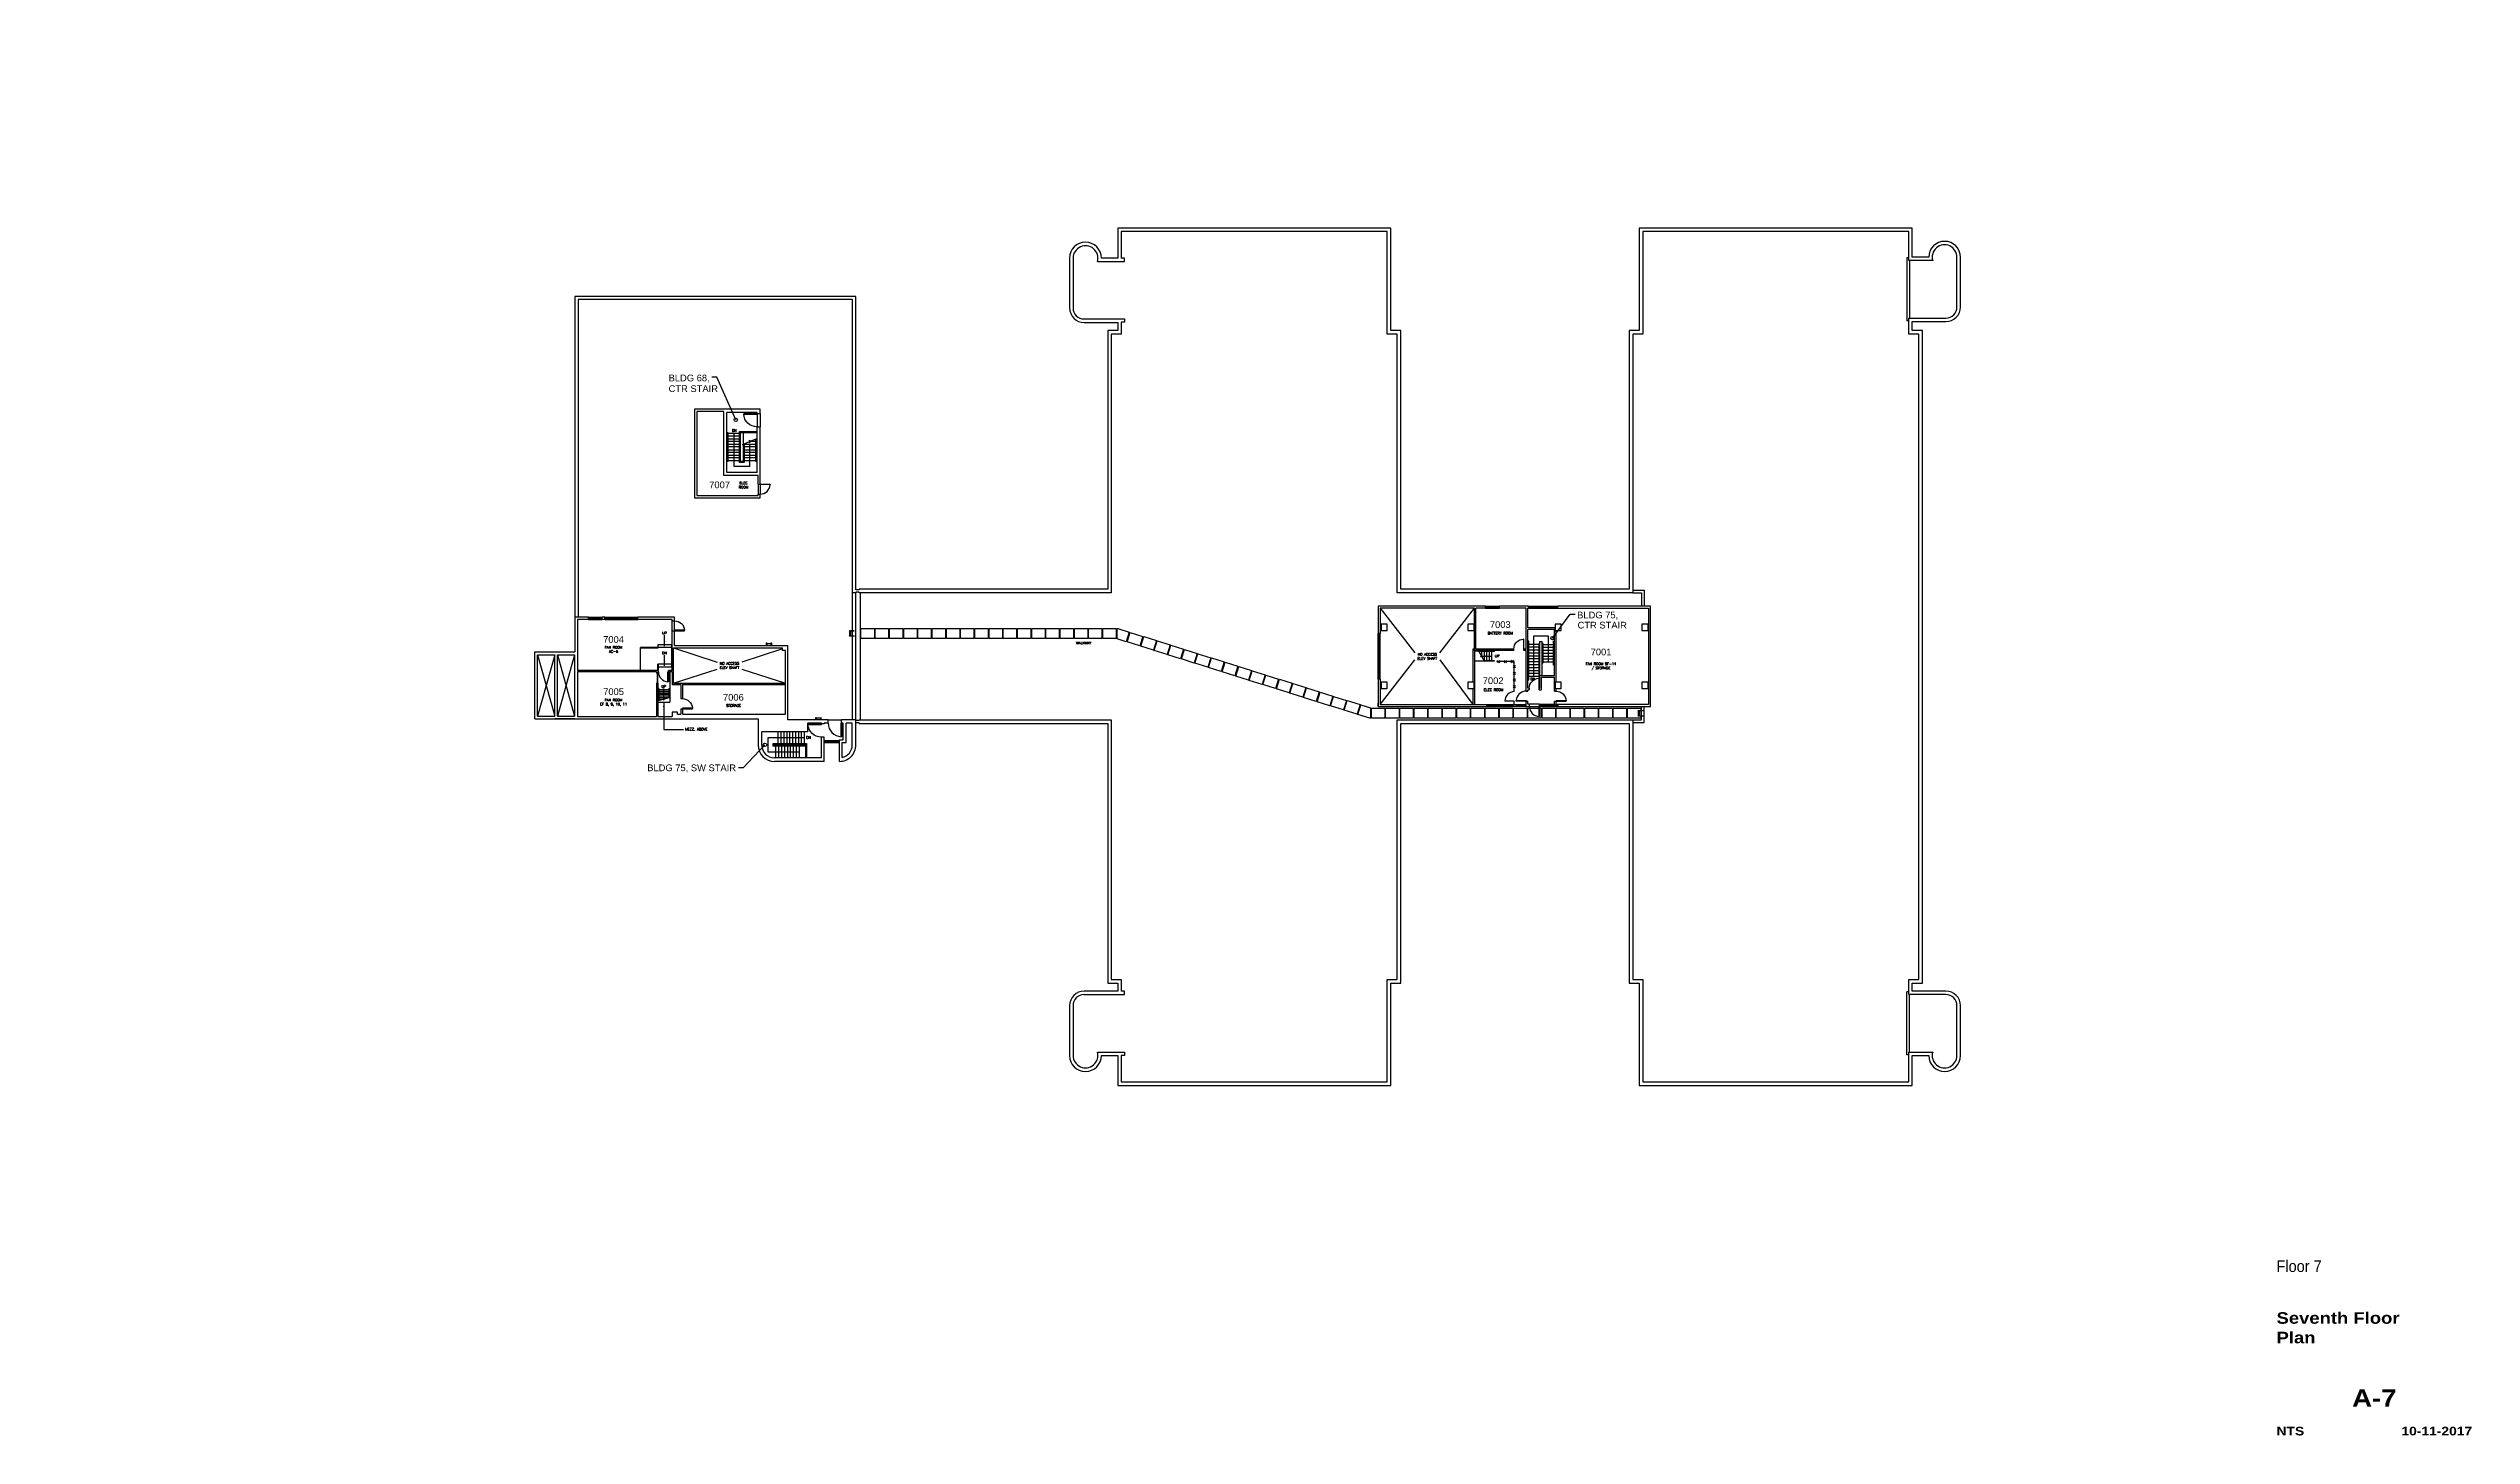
# Paper-space layout '30x42' of a CAD drawing. Extents: x 1.5 to 41, y 1.4 to 24.
# The model-space entities are those that its viewports show. They can reach past a viewport. Long polylines and large blocks are cut down to what shows.
import ezdxf
from ezdxf.enums import TextEntityAlignment as Align

# ---------------------------------------------------------------- set-up
doc = ezdxf.new("R2010")
doc.units = 0
doc.header["$MEASUREMENT"] = 0
doc.linetypes.add('DASHED2', pattern=[0.375, 0.25, -0.125])
doc.linetypes.add('HIDDEN2', pattern=[0.1875, 0.125, -0.0625])
doc.layers.get('0').update_dxf_attribs({"linetype": 'CONTINUOUS'})
doc.layers.get('Defpoints').update_dxf_attribs({"color": 31, "linetype": 'CONTINUOUS'})
for name, color, linetype in [('A-ANNO-TEXT', 4, 'CONTINUOUS'), ('A-ANNO-TEXT-STAIR', 4, 'CONTINUOUS'), ('A-ANNO-TX192', 4, 'CONTINUOUS'), ('A-COLS', 5, 'CONTINUOUS'), ('A-DOOR', 2, 'CONTINUOUS'), ('A-FLOR-CURB', 2, 'CONTINUOUS'), ('A-FLOR-HRAL', 1, 'CONTINUOUS'), ('A-FLOR-OVHD', 3, 'HIDDEN2'), ('A-FLOR-PATT', 1, 'CONTINUOUS'), ('A-FLOR-STRS', 2, 'CONTINUOUS'), ('A-GLAZ-SILL', 1, 'CONTINUOUS'), ('A-GLAZ-VENT', 2, 'DASHED2'), ('A-ROOF-LEVL-THICK', 3, 'CONTINUOUS'), ('A-SHFT', 1, 'CONTINUOUS'), ('A-WALL-FENCE', 3, 'CONTINUOUS'), ('A-WALL-FULL', 6, 'CONTINUOUS'), ('A-WALL-PRHT', 3, 'CONTINUOUS'), ('T-TTLBLK-5', 5, 'CONTINUOUS')]:
    doc.layers.add(name, color=color, linetype=linetype)
doc.layers.get('Defpoints').freeze()
doc.styles.add('ARIAL', font='arial.ttf')
doc.styles.add('Arial90', font='arial.ttf', dxfattribs={"width": 0.9})
doc.styles.add('ArialBlack', font='')
doc.styles.get("Standard").update_dxf_attribs({"font": 'simplex'})
doc.styles.get('ArialBlack').set_extended_font_data('Arial Black')
doc.dimstyles.new('DIM-96', dxfattribs={"dimscale": 96, "dimtxt": 0.18, "dimasz": 0.18, "dimexe": 0.18, "dimexo": 0.0625, "dimgap": 0.125, "dimtad": 1, "dimdec": 4, "dimzin": 0, "dimdsep": 46, "dimlunit": 4, "dimtxsty": 'Standard', "dimblk": 'ARCHTICK', "dimcen": 0.09, "dimadec": 0, "dimazin": 0, "dimtfac": 1, "dimtdec": 4, "dimtofl": 0, "dimtmove": 2, "dimatfit": 2, "dimfxl": 0, "dimtolj": 1, "dimtzin": 0, "dimarcsym": 0})
doc.dimstyles.new('DIM1-4', dxfattribs={"dimscale": 48, "dimtxt": 0.09375, "dimasz": 0.125, "dimexe": 0.125, "dimexo": 0.09375, "dimgap": 0.046875, "dimtad": 1, "dimdec": 4, "dimzin": 7, "dimdsep": 46, "dimlunit": 4, "dimtxsty": 'Standard', "dimblk": 'TICK', "dimcen": 2.25, "dimdle": 1.5, "dimadec": 0, "dimazin": 0, "dimtfac": 1, "dimtdec": 4, "dimtix": 1, "dimtofl": 0, "dimtmove": 2, "dimatfit": 3, "dimldrblk": 'TICK', "dimfxl": 0, "dimtolj": 1, "dimtzin": 0, "dimarcsym": 0})

# ---------------------------------------------------------------- blocks, each defined once
blk = doc.blocks.new('sheettext_30x42_base')
at = {"style": 'Arial90', "width": 0.9}
blk.add_attdef('FLOOR', text='', height=0.188, dxfattribs=at).set_placement((0, 3.227), align=Align.TOP_LEFT)
at = {"color": 8, "style": 'ArialBlack'}
for tag, p, height in [('TITLE_1', (0, 2.195), 0.188), ('TITLE_2', (0, 1.876), 0.188), ('SCALE', (0, 0.375), 0.141)]:
    blk.add_attdef(tag, p, '', height=height, dxfattribs=at)
blk.add_attdef('DWG#', text='', height=0.281, dxfattribs=at).set_placement((1.594, 1.126), align=Align.TOP_CENTER)
blk.add_attdef('DATE', text='', height=0.141, dxfattribs=at).set_placement((3.188, 0.375), align=Align.RIGHT)
blk = doc.blocks.new('48-dr')
blk.add_lwpolyline([(0, 48), (2, 48), (2, 0), (0, 0)], close=True)
blk.add_arc((-0.1, 0), 48.1, 0.04232, 87.52103)
blk = doc.blocks.new('dr-36')
blk.add_lwpolyline([(0, 36), (2, 36), (2, 0), (0, 0)], close=True)
blk.add_arc((-0.1, 0), 36.1, 0.06887, 86.65797)
blk = doc.blocks.new('_ArchTick')
at = {"color": 0, "linetype": 'ByBlock', "const_width": 0.15}
blk.add_lwpolyline([(-0.5, -0.5), (0.5, 0.5)], dxfattribs=at)
blk = doc.blocks.new('TICK')
at = {"linetype": 'Continuous'}
blk.add_line((0.99, 0), (-0.99, 0), dxfattribs=at)
at = {"color": 11}
blk.add_line((-0.22, -0.22), (0.22, 0.22), dxfattribs=at)

msp = doc.modelspace()

# ---------------------------------------------------------------- linework, layer by layer
at = {"layer": 'A-ANNO-TEXT'}
for p, q in [((3316.8, 3948), (3316.8, 3881.1)), ((5577.5, 3373.5), (5702.1, 3213.7)), ((5790.9, 3213.7), (5915.5, 3373.5)), ((3044, 3231.5), (3200.1, 3180.7)), ((3435, 3228.2), (3288.9, 3180.7)), ((3044, 3104.5), (3200.1, 3155.3)), ((3288.9, 3155.3), (3445, 3104.5)), ((5577.5, 3028.5), (5702.1, 3188.3)), ((5790.9, 3188.3), (5910, 3028.5))]:
    msp.add_line(p, q, dxfattribs=at)
at = {"layer": 'A-ANNO-TEXT', "const_width": 3}
for points in [[(3260, 4000.5, 1), (3263, 4000.5, 1)], [(6125.7, 3128.5, 1), (6128.7, 3128.5, 1)], [(3007.5, 3081.8, 1), (3010.5, 3081.8, 1)], [(3511.5, 2909.5, 1), (3513.5, 2909.5, 1)]]:
    msp.add_lwpolyline(points, format="xyb", close=True, dxfattribs=at)
at = {"layer": 'A-ANNO-TEXT', "linetype": 'Continuous'}
for points in [[(3291.2, 3960.3), (3314, 3970.1), (3317, 3966.9), (3316.5, 3975.6), (3319.5, 3972.4), (3342.3, 3982.2)], [(5930.5, 3220.4), (5939.5, 3204.4), (5936.7, 3201), (5945.3, 3202.5), (5942.5, 3199.1), (5951.5, 3183.1)], [(2984.6, 3041.6), (3006.1, 3047.2), (3008.6, 3043.6), (3009.4, 3052.4), (3011.9, 3048.8), (3033.4, 3054.4)]]:
    msp.add_lwpolyline(points, dxfattribs=at)
at = {"layer": 'A-COLS'}
for points in [[(5580.5, 3294), (5602.5, 3294), (5602.5, 3316), (5580.5, 3316)], [(5892, 3294), (5914, 3294), (5914, 3316), (5892, 3316)], [(6204.5, 3294), (6226.5, 3294), (6226.5, 3316), (6204.5, 3316)], [(6516, 3294), (6538, 3294), (6538, 3316), (6516, 3316)], [(5580.5, 3086), (5602.5, 3086), (5602.5, 3108), (5580.5, 3108)], [(5892, 3086), (5914, 3086), (5914, 3108), (5892, 3108)], [(6204.5, 3086), (6226.5, 3086), (6226.5, 3108), (6204.5, 3108)], [(6516, 3086), (6538, 3086), (6538, 3108), (6516, 3108)]]:
    msp.add_lwpolyline(points, close=True, dxfattribs=at)
at = {"layer": 'A-DOOR'}
msp.add_lwpolyline([(2987.5, 3140.8), (2985.7, 3140.8), (2985.7, 3104.8), (2987.5, 3104.8)], close=True, dxfattribs=at)
at = {"layer": 'A-FLOR-CURB'}
for p, q in [((7473, 4629.8), (7466, 4629.8)), ((7466, 4629.8), (7466, 4404)), ((7475, 4619.8), (7475, 4414)), ((7473, 4404), (7466, 4404)), ((3343.5, 4071.8), (3343.5, 4023.8)), ((3354.5, 4071.8), (3354.5, 4023.8)), ((3347, 3818.8), (3347, 3782.8)), ((3354.5, 3818.8), (3354.5, 3782.8)), ((3713, 3429), (3713, 2973)), ((6483, 3438), (6524, 3438)), ((6483, 3429), (6515, 3429)), ((6515, 3429), (6515, 3381)), ((6524, 3438), (6524, 3381)), ((3039, 3292.3), (3039, 3328.3)), ((3047.5, 3292.3), (3047.5, 3328.3)), ((2925, 3150.8), (2925, 3232.8)), ((3036, 3232.8), (2925, 3232.8)), ((3039, 3232.8), (3037.5, 3232.8)), ((2987, 3150.8), (2987, 3172.8)), ((3036, 3172.8), (2987, 3172.8)), ((3039, 3172.8), (3037.5, 3172.8)), ((3598.5, 2973), (3646.5, 2973)), ((6149, 3030), (6113, 3030)), ((6113, 3021), (6149, 3021)), ((6483, 2973), (6515, 2973)), ((6483, 2964), (6524, 2964)), ((6515, 2973), (6515, 3021)), ((6524, 2964), (6524, 3021)), ((3584, 2892), (3638.5, 2892)), ((7466, 1772.2), (7466, 1998)), ((7473, 1998), (7466, 1998)), ((7475, 1782.2), (7475, 1988)), ((7473, 1772.2), (7466, 1772.2))]:
    msp.add_line(p, q, dxfattribs=at)
at = {"layer": 'A-FLOR-HRAL'}
for p, q in [((2989.7, 3085.5), (2989.7, 3043)), ((2991.2, 3085.5), (2989.7, 3085.5)), ((2991.2, 3085.5), (2991.2, 3043.4)), ((3026.7, 3085.5), (3026.7, 3052.6)), ((3026.7, 3085.5), (3028.2, 3085.5)), ((3028.2, 3085.5), (3028.2, 3053)), ((3638.5, 2898.5), (3584, 2898.5)), ((3638.5, 2895.5), (3584, 2895.5))]:
    msp.add_line(p, q, dxfattribs=at)
for points in [[(3235.5, 4003.8), (3238.8, 4003.8), (3238.8, 3899.8), (3235.5, 3899.8)], [(3235.5, 4002.2), (3237.2, 4002.2), (3237.2, 3901.2), (3235.5, 3901.2)], [(3297.7, 3963.1), (3297.7, 3896), (3280.5, 3896), (3280.5, 4006.8), (3343.5, 4006.8)], [(3296.2, 3962.5), (3296.2, 3897.5), (3282, 3897.5), (3282, 4005.2), (3343.5, 4005.2)], [(3342.8, 3899.8), (3339.5, 3899.8), (3339.5, 3981)], [(3342.8, 3901.2), (3341, 3901.2), (3341, 3981)], [(6107, 3116.5), (6110, 3116.5), (6110, 3256), (6107, 3256)], [(6107, 3118), (6108.5, 3118), (6108.5, 3254.5), (6107, 3254.5)], [(6150.5, 3125.5), (6147.5, 3125.5), (6147.5, 3247), (6150.5, 3247)], [(6150.5, 3127), (6149, 3127), (6149, 3245.5), (6150.5, 3245.5)], [(6158.5, 3178), (6161.5, 3178), (6161.5, 3247), (6158.5, 3247)], [(6158.5, 3179.5), (6160, 3179.5), (6160, 3245.5), (6158.5, 3245.5)], [(6202.5, 3169), (6199.5, 3169), (6199.5, 3256), (6202.5, 3256)], [(6202.5, 3170.5), (6201, 3170.5), (6201, 3254.5), (6202.5, 3254.5)], [(3517.5, 2878.5), (3401.5, 2878.5), (3401.5, 2889), (3520.5, 2889), (3520.5, 2837.5)], [(3517.5, 2880), (3403, 2880), (3403, 2887.5), (3519, 2887.5), (3519, 2837.5)]]:
    msp.add_lwpolyline(points, dxfattribs=at)
for points in [[(2987, 3231.3), (2987, 3229.8), (2926.5, 3229.8), (2926.5, 3231.3)], [(3036, 3161.3), (3037.5, 3161.3), (3037.5, 3244.3), (3036, 3244.3)], [(2988.5, 3152.3), (2990, 3152.3), (2990, 3171.3), (2988.5, 3171.3)]]:
    msp.add_lwpolyline(points, close=True, dxfattribs=at)
at = {"layer": 'A-FLOR-OVHD'}
for p, q in [((5930.9, 3219.8), (5915.5, 3219.8)), ((3030.5, 3145.8), (3030.5, 3036.8)), ((5950.8, 3183.8), (5915.5, 3183.8)), ((2987.5, 3036.8), (3030.5, 3036.8))]:
    msp.add_line(p, q, dxfattribs=at)
at = {"layer": 'A-FLOR-PATT'}
for points in [[(3716, 3301), (3764, 3301), (3764, 3265), (3716, 3265)], [(3767, 3301), (3815, 3301), (3815, 3265), (3767, 3265)], [(3818, 3301), (3866, 3301), (3866, 3265), (3818, 3265)], [(3869, 3301), (3917, 3301), (3917, 3265), (3869, 3265)], [(3920, 3301), (3968, 3301), (3968, 3265), (3920, 3265)], [(3971, 3301), (4019, 3301), (4019, 3265), (3971, 3265)], [(4022, 3301), (4070, 3301), (4070, 3265), (4022, 3265)], [(4073, 3301), (4121, 3301), (4121, 3265), (4073, 3265)], [(4124, 3301), (4172, 3301), (4172, 3265), (4124, 3265)], [(4175, 3301), (4223, 3301), (4223, 3265), (4175, 3265)], [(4226, 3301), (4274, 3301), (4274, 3265), (4226, 3265)], [(4277, 3301), (4325, 3301), (4325, 3265), (4277, 3265)], [(4328, 3301), (4376, 3301), (4376, 3265), (4328, 3265)], [(4379, 3301), (4427, 3301), (4427, 3265), (4379, 3265)], [(4430, 3301), (4478, 3301), (4478, 3265), (4430, 3265)], [(4481, 3301), (4529, 3301), (4529, 3265), (4481, 3265)], [(4532, 3301), (4580, 3301), (4580, 3265), (4532, 3265)], [(4583, 3301), (4631, 3301), (4631, 3265), (4583, 3265)], [(4634, 3301), (4636.8, 3301), (4678.1, 3288), (4667.3, 3253.6), (4634, 3264.1)], [(4681, 3287.1), (4726.8, 3272.7), (4716, 3238.3), (4670.2, 3252.7)], [(4729.6, 3271.8), (4775.4, 3257.4), (4764.6, 3223), (4718.8, 3237.4)], [(4778.3, 3256.5), (4824.1, 3242.1), (4813.3, 3207.7), (4767.5, 3222.1)], [(4826.9, 3241.2), (4872.7, 3226.8), (4861.9, 3192.4), (4816.1, 3206.8)], [(4875.6, 3225.9), (4921.4, 3211.5), (4910.6, 3177.1), (4864.8, 3191.5)], [(4924.2, 3210.6), (4970, 3196.1), (4959.2, 3161.8), (4913.4, 3176.2)], [(4972.9, 3195.2), (5018.7, 3180.8), (5007.9, 3146.5), (4962.1, 3160.9)], [(5021.5, 3179.9), (5067.3, 3165.5), (5056.5, 3131.2), (5010.7, 3145.6)], [(5070.2, 3164.6), (5116, 3150.2), (5105.2, 3115.9), (5059.4, 3130.3)], [(5118.8, 3149.3), (5164.6, 3134.9), (5153.8, 3100.6), (5108, 3115)], [(5167.5, 3134), (5213.3, 3119.6), (5202.5, 3085.3), (5156.7, 3099.7)], [(5216.1, 3118.7), (5261.9, 3104.3), (5251.1, 3070), (5205.3, 3084.4)], [(5264.8, 3103.4), (5310.6, 3089), (5299.8, 3054.7), (5254, 3069.1)], [(5313.4, 3088.1), (5359.2, 3073.7), (5348.4, 3039.4), (5302.6, 3053.8)], [(5362.1, 3072.8), (5407.9, 3058.4), (5397.1, 3024), (5351.3, 3038.5)], [(5410.7, 3057.5), (5456.5, 3043.1), (5445.7, 3008.7), (5399.9, 3023.1)], [(5459.4, 3042.2), (5505.2, 3027.8), (5494.4, 2993.4), (5448.6, 3007.8)], [(5508, 3026.9), (5543, 3015.9), (5543, 2979), (5540.2, 2979), (5497.2, 2992.5)], [(5546, 3015), (5594, 3015), (5594, 2979), (5546, 2979)], [(5597, 3015), (5645, 3015), (5645, 2979), (5597, 2979)], [(5648, 3015), (5696, 3015), (5696, 2979), (5648, 2979)], [(5699, 3015), (5747, 3015), (5747, 2979), (5699, 2979)], [(5750, 3015), (5798, 3015), (5798, 2979), (5750, 2979)], [(5801, 3015), (5849, 3015), (5849, 2979), (5801, 2979)], [(5852, 3015), (5900, 3015), (5900, 2979), (5852, 2979)], [(5903, 3015), (5951, 3015), (5951, 2979), (5903, 2979)], [(5954, 3015), (6002, 3015), (6002, 2979), (5954, 2979)], [(6005, 3015), (6053, 3015), (6053, 2979), (6005, 2979)], [(6056, 3015), (6104, 3015), (6104, 2979), (6056, 2979)], [(6107, 3015), (6155, 3015), (6155, 2979), (6107, 2979)], [(6158, 3015), (6206, 3015), (6206, 2979), (6158, 2979)], [(6209, 3015), (6257, 3015), (6257, 2979), (6209, 2979)], [(6260, 3015), (6308, 3015), (6308, 2979), (6260, 2979)], [(6311, 3015), (6359, 3015), (6359, 2979), (6311, 2979)], [(6362, 3015), (6410, 3015), (6410, 2979), (6362, 2979)], [(6413, 3015), (6461, 3015), (6461, 2979), (6413, 2979)]]:
    msp.add_lwpolyline(points, close=True, dxfattribs=at)
for points in [[(6512, 2987), (6512, 2979), (6464, 2979), (6464, 3015), (6512, 3015), (6512, 3007)], [(6512, 3006), (6512, 2988)]]:
    msp.add_lwpolyline(points, dxfattribs=at)
at = {"layer": 'A-FLOR-STRS'}
for p, q in [((3235.5, 4000.5), (3237.7, 4000.5)), ((3280.5, 4000.5), (3238.8, 4000.5)), ((3284.2, 4000.5), (3282, 4000.5)), ((3284.2, 4003.8), (3343.5, 4003.8)), ((3235.5, 3990.8), (3237.7, 3990.8)), ((3237.7, 3981), (3235.5, 3981)), ((3235.5, 3971.2), (3237.7, 3971.2)), ((3237.7, 3961.5), (3235.5, 3961.5)), ((3235.5, 3951.8), (3237.7, 3951.8)), ((3237.7, 3942), (3235.5, 3942)), ((3235.5, 3932.2), (3237.7, 3932.2)), ((3237.7, 3922.5), (3235.5, 3922.5)), ((3235.5, 3912.8), (3237.7, 3912.8)), ((3280.5, 3990.8), (3238.8, 3990.8)), ((3238.8, 3981), (3280.5, 3981)), ((3280.5, 3971.2), (3238.8, 3971.2)), ((3238.8, 3961.5), (3280.5, 3961.5)), ((3280.5, 3951.8), (3238.8, 3951.8)), ((3238.8, 3942), (3280.5, 3942)), ((3280.5, 3932.2), (3238.8, 3932.2)), ((3238.8, 3922.5), (3280.5, 3922.5)), ((3280.5, 3912.8), (3238.8, 3912.8)), ((3284.2, 3990.8), (3282, 3990.8)), ((3282, 3981), (3284.2, 3981)), ((3284.2, 3971.2), (3282, 3971.2)), ((3282, 3961.5), (3284.2, 3961.5)), ((3284.2, 3951.8), (3282, 3951.8)), ((3282, 3942), (3284.2, 3942)), ((3284.2, 3932.2), (3282, 3932.2)), ((3282, 3922.5), (3284.2, 3922.5)), ((3284.2, 3912.8), (3282, 3912.8)), ((3294, 3961.5), (3296.2, 3961.5)), ((3296.2, 3951.8), (3294, 3951.8)), ((3294, 3942), (3296.2, 3942)), ((3296.2, 3932.2), (3294, 3932.2)), ((3294, 3922.5), (3296.2, 3922.5)), ((3296.2, 3912.8), (3294, 3912.8)), ((3297.7, 3961.5), (3339.5, 3961.5)), ((3339.5, 3951.8), (3297.7, 3951.8)), ((3297.7, 3942), (3339.5, 3942)), ((3339.5, 3932.2), (3297.7, 3932.2)), ((3297.7, 3922.5), (3339.5, 3922.5)), ((3339.5, 3912.8), (3297.7, 3912.8)), ((3339.5, 3971.2), (3316.8, 3971.2)), ((3343.5, 3971.2), (3341.3, 3971.2)), ((3343.5, 3961.5), (3341.3, 3961.5)), ((3341.3, 3951.8), (3343.5, 3951.8)), ((3343.5, 3942), (3341.3, 3942)), ((3341.3, 3932.2), (3343.5, 3932.2)), ((3343.5, 3922.5), (3341.3, 3922.5)), ((3341.3, 3912.8), (3343.5, 3912.8)), ((3237.7, 3903), (3235.5, 3903)), ((3238.8, 3903), (3280.5, 3903)), ((3282, 3903), (3284.2, 3903)), ((3294, 3903), (3296.2, 3903)), ((3297.7, 3903), (3339.5, 3903)), ((3343.5, 3903), (3341.3, 3903)), ((2987, 3242.8), (2987, 3232.8)), ((3036, 3242.8), (2987, 3242.8)), ((3039, 3242.8), (3037.5, 3242.8)), ((5941, 3217.8), (5941, 3201.8)), ((5950, 3217.8), (5950, 3185.8)), ((5959, 3217.8), (5959, 3185.8)), ((5968, 3217.8), (5968, 3185.8)), ((5977, 3217.8), (5977, 3185.8)), ((6108.5, 3244), (6107, 3244)), ((6108.5, 3233.5), (6107, 3233.5)), ((6108.5, 3223), (6107, 3223)), ((6147.5, 3244), (6110, 3244)), ((6147.5, 3233.5), (6110, 3233.5)), ((6147.5, 3223), (6110, 3223)), ((6150.5, 3244), (6149, 3244)), ((6150.5, 3233.5), (6149, 3233.5)), ((6150.5, 3223), (6149, 3223)), ((6158.5, 3244), (6160, 3244)), ((6158.5, 3233.5), (6160, 3233.5)), ((6158.5, 3223), (6160, 3223)), ((6161.5, 3244), (6199.5, 3244)), ((6161.5, 3233.5), (6199.5, 3233.5)), ((6161.5, 3223), (6199.5, 3223)), ((6201, 3244), (6202.5, 3244)), ((6201, 3233.5), (6202.5, 3233.5)), ((6201, 3223), (6202.5, 3223)), ((2988.5, 3162.8), (2987, 3162.8)), ((3036, 3162.8), (2990, 3162.8)), ((3039, 3162.8), (3037.5, 3162.8)), ((6108.5, 3212.5), (6107, 3212.5)), ((6108.5, 3202), (6107, 3202)), ((6108.5, 3191.5), (6107, 3191.5)), ((6108.5, 3181), (6107, 3181)), ((6108.5, 3170.5), (6107, 3170.5)), ((6108.5, 3160), (6107, 3160)), ((6108.5, 3149.5), (6107, 3149.5)), ((6108.5, 3139), (6107, 3139)), ((6108.5, 3128.5), (6107, 3128.5)), ((6147.5, 3212.5), (6110, 3212.5)), ((6147.5, 3202), (6110, 3202)), ((6147.5, 3191.5), (6110, 3191.5)), ((6147.5, 3181), (6110, 3181)), ((6147.5, 3170.5), (6110, 3170.5)), ((6147.5, 3160), (6110, 3160)), ((6147.5, 3149.5), (6110, 3149.5)), ((6147.5, 3139), (6110, 3139)), ((6147.5, 3128.5), (6110, 3128.5)), ((6150.5, 3212.5), (6149, 3212.5)), ((6150.5, 3202), (6149, 3202)), ((6150.5, 3191.5), (6149, 3191.5)), ((6150.5, 3181), (6149, 3181)), ((6150.5, 3170.5), (6149, 3170.5)), ((6150.5, 3160), (6149, 3160)), ((6150.5, 3149.5), (6149, 3149.5)), ((6150.5, 3139), (6149, 3139)), ((6150.5, 3128.5), (6149, 3128.5)), ((6158.5, 3212.5), (6160, 3212.5)), ((6158.5, 3202), (6160, 3202)), ((6158.5, 3191.5), (6160, 3191.5)), ((6158.5, 3181), (6160, 3181)), ((6161.5, 3212.5), (6199.5, 3212.5)), ((6161.5, 3202), (6199.5, 3202)), ((6161.5, 3191.5), (6199.5, 3191.5)), ((6161.5, 3181), (6199.5, 3181)), ((6201, 3212.5), (6202.5, 3212.5)), ((6201, 3202), (6202.5, 3202)), ((6201, 3191.5), (6202.5, 3191.5)), ((6201, 3181), (6202.5, 3181)), ((2987.5, 3081.8), (2989.7, 3081.8)), ((2987.5, 3076.1), (2989.7, 3076.1)), ((2987.5, 3070.5), (2989.7, 3070.5)), ((2987.5, 3064.9), (2989.7, 3064.9)), ((2987.5, 3059.3), (2989.7, 3059.3)), ((2987.5, 3053.6), (2989.7, 3053.6)), ((2987.5, 3048), (2989.7, 3048)), ((2991.2, 3081.8), (3026.7, 3081.8)), ((2991.2, 3076.1), (3026.7, 3076.1)), ((2991.2, 3070.5), (3026.7, 3070.5)), ((2991.2, 3064.9), (3026.7, 3064.9)), ((2991.2, 3059.3), (3026.7, 3059.3)), ((2991.2, 3053.6), (3026.7, 3053.6)), ((2991.2, 3048), (3009, 3048)), ((3028.2, 3081.8), (3030.5, 3081.8)), ((3028.2, 3076.1), (3030.5, 3076.1)), ((3028.2, 3070.5), (3030.5, 3070.5)), ((3028.2, 3064.9), (3030.5, 3064.9)), ((3028.2, 3059.3), (3030.5, 3059.3)), ((3028.2, 3053.6), (3030.5, 3053.6)), ((3410, 2881.5), (3410, 2880)), ((3410, 2878.5), (3410, 2837.5)), ((3418, 2930), (3418, 2889)), ((3418, 2887.5), (3418, 2886)), ((3420.5, 2881.5), (3420.5, 2880)), ((3420.5, 2878.5), (3420.5, 2837.5)), ((3428.5, 2930), (3428.5, 2889)), ((3428.5, 2887.5), (3428.5, 2886)), ((3431, 2881.5), (3431, 2880)), ((3431, 2878.5), (3431, 2837.5)), ((3439, 2930), (3439, 2889)), ((3439, 2887.5), (3439, 2886)), ((3441.5, 2881.5), (3441.5, 2880)), ((3441.5, 2878.5), (3441.5, 2837.5)), ((3449.5, 2930), (3449.5, 2889)), ((3449.5, 2887.5), (3449.5, 2886)), ((3452, 2881.5), (3452, 2880)), ((3452, 2878.5), (3452, 2837.5)), ((3460, 2930), (3460, 2889)), ((3460, 2887.5), (3460, 2886)), ((3462.5, 2881.5), (3462.5, 2880)), ((3462.5, 2878.5), (3462.5, 2837.5)), ((3470.5, 2930), (3470.5, 2889)), ((3470.5, 2887.5), (3470.5, 2886)), ((3473, 2881.5), (3473, 2880)), ((3473, 2878.5), (3473, 2837.5)), ((3481, 2930), (3481, 2889)), ((3481, 2887.5), (3481, 2886)), ((3483.5, 2881.5), (3483.5, 2880)), ((3483.5, 2878.5), (3483.5, 2837.5)), ((3491.5, 2930), (3491.5, 2889)), ((3491.5, 2887.5), (3491.5, 2886)), ((3494, 2881.5), (3494, 2880)), ((3494, 2878.5), (3494, 2837.5)), ((3502, 2930), (3502, 2889)), ((3502, 2887.5), (3502, 2886)), ((3512.5, 2930), (3512.5, 2889)), ((3512.5, 2887.5), (3512.5, 2886))]:
    msp.add_line(p, q, dxfattribs=at)
for points in [[(3378.5, 3247.5), (3394.5, 3247.5), (3394.5, 3249), (3395.5, 3249), (3395.5, 3240), (3394.5, 3240), (3394.5, 3246), (3378.5, 3246), (3378.5, 3240), (3377.5, 3240), (3377.5, 3249), (3378.5, 3249)], [(3676.2, 3274), (3676.2, 3292), (3674.8, 3292), (3674.8, 3293), (3692, 3293), (3692, 3292), (3677.8, 3292), (3677.8, 3274), (3692, 3274), (3692, 3273), (3674.8, 3273), (3674.8, 3274)], [(3555.5, 2980.5), (3571.5, 2980.5), (3571.5, 2982), (3572.5, 2982), (3572.5, 2973), (3571.5, 2973), (3571.5, 2979), (3555.5, 2979), (3555.5, 2973), (3554.5, 2973), (3554.5, 2982), (3555.5, 2982)], [(6504.2, 2988), (6504.2, 3006), (6502.8, 3006), (6502.8, 3007), (6521, 3007), (6521, 3006), (6505.8, 3006), (6505.8, 2988), (6521, 2988), (6521, 2987), (6502.8, 2987), (6502.8, 2988)]]:
    msp.add_lwpolyline(points, close=True, dxfattribs=at)
for points in [[(5930.9, 3219.8), (5986, 3219.8), (5986, 3217.8), (5932, 3217.8)], [(5950, 3185.8), (5986, 3185.8), (5986, 3183.8), (5951.1, 3183.8)], [(3517.5, 2881.5), (3404.5, 2881.5), (3404.5, 2886), (3517.5, 2886), (3517.5, 2837.5)]]:
    msp.add_lwpolyline(points, dxfattribs=at)
at = {"layer": 'A-GLAZ-SILL'}
for p, q in [((2738.5, 3341.3), (2788.5, 3341.3)), ((2738.5, 3332.8), (2788.5, 3332.8)), ((2797.5, 3341.3), (2915.5, 3341.3)), ((2797.5, 3332.8), (2915.5, 3332.8)), ((5955, 3381), (6005, 3381)), ((5955, 3373.5), (6005, 3373.5)), ((6109, 3381), (6215, 3381)), ((6109, 3373.5), (6215, 3373.5)), ((5570, 3119), (5570, 3283)), ((5577.5, 3119), (5577.5, 3283)), ((5960, 3028.5), (6054, 3028.5)), ((5960, 3021), (6054, 3021)), ((6152, 3030), (6202.5, 3030)), ((6152, 3021), (6215, 3021))]:
    msp.add_line(p, q, dxfattribs=at)
for points in [[(2855.5, 3339), (2857.5, 3339), (2857.5, 3335), (2855.5, 3335)], [(6161, 3379.2), (6163, 3379.2), (6163, 3375.2), (6161, 3375.2)], [(5571.8, 3241), (5571.8, 3243), (5575.8, 3243), (5575.8, 3241)], [(5571.8, 3200), (5571.8, 3202), (5575.8, 3202), (5575.8, 3200)], [(5571.8, 3159), (5571.8, 3161), (5575.8, 3161), (5575.8, 3159)], [(6006, 3026.7), (6008, 3026.7), (6008, 3022.8), (6006, 3022.8)]]:
    msp.add_lwpolyline(points, close=True, dxfattribs=at)
at = {"layer": 'A-GLAZ-VENT', "ltscale": 0.5}
for p, q in [((2788.5, 3337), (2738.5, 3337)), ((2855.5, 3337), (2797.5, 3337)), ((2857.5, 3337), (2915.5, 3337)), ((6005, 3377.2), (5955, 3377.2)), ((6161, 3377.2), (6109, 3377.2)), ((6163, 3377.2), (6215, 3377.2)), ((5573.8, 3243), (5573.8, 3283)), ((5573.8, 3202), (5573.8, 3241)), ((5573.8, 3200), (5573.8, 3161)), ((5573.8, 3159), (5573.8, 3119)), ((6006, 3024.8), (5960, 3024.8)), ((6008, 3024.8), (6054, 3024.8)), ((6152, 3025.5), (6215, 3025.5))]:
    msp.add_line(p, q, dxfattribs=at)
at = {"layer": 'A-ROOF-LEVL-THICK'}
for p, q in [((5603, 4723.8), (4649, 4723.8)), ((4649, 4723.8), (4649, 4628.5)), ((5603, 4356.5), (5603, 4723.8)), ((7473, 4723.8), (6519, 4723.8)), ((6519, 4723.8), (6519, 4356.5)), ((7473, 4619.8), (7473, 4723.8)), ((4476.5, 4629), (4476.5, 4450.2)), ((7558.5, 4619.8), (7473, 4619.8)), ((7645.5, 4453.5), (7645.5, 4632.2)), ((3686, 4480), (2702, 4480)), ((2702, 4480), (2702, 3341.3)), ((3686, 3293), (3686, 4480)), ((4649, 4356.5), (4613, 4356.5)), ((4613, 4356.5), (4613, 3429)), ((4649, 4398.7), (4649, 4356.5)), ((5639, 4356.5), (5603, 4356.5)), ((5639, 3429), (5639, 4356.5)), ((6519, 4356.5), (6483, 4356.5)), ((6483, 4356.5), (6483, 3429)), ((7473, 4356.5), (7473, 4414)), ((7473, 4414), (7606, 4414)), ((7509, 4356.5), (7473, 4356.5)), ((7509, 2042.2), (7509, 4356.5)), ((4613, 3429), (3710, 3429)), ((6483, 3429), (5639, 3429)), ((3686, 3274), (3686, 3292)), ((3686, 2973), (3686, 3273)), ((3710, 2973), (4613, 2973)), ((4613, 2973), (4613, 2042.2)), ((5639, 2042.2), (5639, 2973)), ((5639, 2973), (6483, 2973)), ((6483, 2973), (6483, 2042.2)), ((4613, 2042.2), (4649, 2042.2)), ((4649, 2042.2), (4649, 2000)), ((5603, 1675), (5603, 2042.2)), ((5603, 2042.2), (5639, 2042.2)), ((6483, 2042.2), (6519, 2042.2)), ((6519, 2042.2), (6519, 1675)), ((7473, 1988), (7473, 2042.2)), ((7473, 2042.2), (7509, 2042.2)), ((4476.5, 1948.5), (4476.5, 1769.7)), ((7606, 1988), (7473, 1988)), ((7645.5, 1769.7), (7645.5, 1948.5)), ((4563.5, 1782.2), (4661, 1782.2)), ((4649, 1770.2), (4649, 1675)), ((7473, 1675), (7473, 1782.2)), ((7473, 1782.2), (7558.5, 1782.2)), ((4649, 1675), (5603, 1675)), ((6519, 1675), (7473, 1675))]:
    msp.add_line(p, q, dxfattribs=at)
msp.add_lwpolyline([(3710, 2960.5), (4600.5, 2960.5), (4600.5, 2029.7), (4636.5, 2029.7), (4636.5, 2000.5), (4516, 2000.5, 0.414214), (4464, 1948.5), (4464, 1769.7, 1), (4577.8, 1769.7), (4636.5, 1769.7), (4636.5, 1662.5), (5615.5, 1662.5), (5615.5, 2029.7), (5651.5, 2029.7), (5651.5, 2960.5), (6470.5, 2960.5), (6470.5, 2029.7), (6506.5, 2029.7), (6506.5, 1662.5), (7485.5, 1662.5), (7485.5, 1769.7), (7544.2, 1769.7, 1), (7658, 1769.7), (7658, 1948.5, 0.414214), (7606, 2000.5), (7485.5, 2000.5), (7485.5, 2029.7), (7521.5, 2029.7), (7521.5, 4369), (7485.5, 4369), (7485.5, 4401.5), (7606, 4401.5, 0.414214), (7658, 4453.5), (7658, 4632.2, 1), (7544.2, 4632.2), (7485.5, 4632.2), (7485.5, 4736.2), (6506.5, 4736.2), (6506.5, 4369), (6470.5, 4369), (6470.5, 3441.5), (5651.5, 3441.5), (5651.5, 4369), (5615.5, 4369), (5615.5, 4736.2), (4636.5, 4736.2), (4636.5, 4629), (4577.8, 4629, 1), (4464, 4629), (4464, 4450.2, 0.414214), (4516, 4398.2), (4636.5, 4398.2), (4636.5, 4369), (4600.5, 4369), (4600.5, 3441.5), (3710, 3441.5)], format="xyb", dxfattribs=at)
for points in [[(4563.5, 4616.5), (4661, 4616.5), (4661, 4628.5), (4649, 4628.5)], [(3697.5, 3439.5), (3697.5, 4491.5), (2690.5, 4491.5), (2690.5, 3341.3)], [(4516, 4410.7), (4661, 4410.7), (4661, 4398.7), (4649, 4398.7)], [(3710, 3429), (3710, 3431), (3697.5, 3431), (3697.5, 3429), (3686, 3429)], [(3710, 3441.5), (3710, 3439.5), (3697.5, 3439.5)], [(3697.5, 2973), (3697.5, 3429)], [(3710, 2973), (3710, 2971), (3697.5, 2971)], [(3710, 2960.5), (3710, 2962.5), (3697.5, 2962.5)], [(4516, 1988), (4661, 1988), (4661, 2000), (4649, 2000)], [(4661, 1782.2), (4661, 1770.2), (4649, 1770.2)]]:
    msp.add_lwpolyline(points, dxfattribs=at)
for centre, radius, start, end in [((4520.9, 4629), 44.4, 343.64015, 179.99972), ((7601.1, 4632.2), 44.4, 0.00028, 196.35985), ((4464, 4450.2), 12.5, 0, 0.00212), ((4516, 4450.2), 39.5, 180, 270), ((7606, 4453.5), 39.5, 270, 360), ((7658, 4453.5), 12.5, 179.99788, 180), ((4516, 1948.5), 39.5, 90, 180), ((4464, 1948.5), 12.5, 359.99788, 360), ((7606, 1948.5), 39.5, 0, 90), ((4520.9, 1769.7), 44.4, 180.00028, 16.35985), ((7601.1, 1769.7), 44.4, 163.64015, 0)]:
    msp.add_arc(centre, radius, start, end, dxfattribs=at)
at = {"layer": 'A-SHFT'}
for p, q in [((2618, 3207), (2556.2, 2986.5)), ((2556.2, 3207), (2618, 2986.5)), ((2627.8, 3207), (2689.2, 2986.5)), ((2689.2, 3207), (2627.8, 2986.5))]:
    msp.add_line(p, q, dxfattribs=at)
at = {"layer": 'A-WALL-FENCE', "ltscale": 0.125}
for p, q in [((6058.5, 3182), (5995, 3182)), ((6007, 3186.2), (5998.5, 3177.8)), ((6007, 3177.8), (5998.5, 3186.2)), ((6031, 3186.2), (6022.5, 3177.8)), ((6031, 3177.8), (6022.5, 3186.2)), ((6055, 3186.2), (6046.5, 3177.8)), ((6055, 3177.8), (6046.5, 3186.2)), ((6054.3, 3168.5), (6062.7, 3160)), ((6062.7, 3168.5), (6054.3, 3160)), ((6054.3, 3144.5), (6062.7, 3136)), ((6062.7, 3144.5), (6054.3, 3136)), ((6058.5, 3074.5), (6058.5, 3182)), ((6054.3, 3120.5), (6062.7, 3112)), ((6062.7, 3120.5), (6054.3, 3112)), ((6054.3, 3096.5), (6062.7, 3088)), ((6062.7, 3096.5), (6054.3, 3088))]:
    msp.add_line(p, q, dxfattribs=at)
msp.add_lwpolyline([(6058.5, 3028.5), (6058.5, 3040.5), (6024.5, 3040.5)], dxfattribs=at)
msp.add_arc((6058.5, 3040.5), 34, 90, 180, dxfattribs=at)
for p in [(6058.5, 3164.2), (6058.5, 3140.2), (6058.5, 3116.2), (6058.5, 3092.2)]:
    msp.add_point(p, dxfattribs=at)
at = {"layer": 'A-WALL-FULL'}
for p, q in [((3354.5, 4086.8), (3119.5, 4086.8)), ((3119.5, 4086.8), (3119.5, 3769.8)), ((3354.5, 4071.8), (3354.5, 4086.8)), ((3127, 4079.2), (3127, 3777.2)), ((3224.5, 4079.2), (3127, 4079.2)), ((3224.5, 3849.8), (3224.5, 4079.2)), ((3343.5, 4075.8), (3235.5, 4075.8)), ((3235.5, 3860.8), (3235.5, 4075.8)), ((3284.2, 3899.8), (3284.2, 4003.8)), ((3294, 4003.8), (3294, 3899.8)), ((3343.5, 4071.8), (3343.5, 4075.8)), ((3343.5, 4071.8), (3354.5, 4071.8)), ((3343.5, 4023.8), (3354.5, 4023.8)), ((3343.5, 3860.8), (3343.5, 4023.8)), ((3354.5, 3818.8), (3354.5, 4023.8)), ((3347, 3849.8), (3224.5, 3849.8)), ((3343.5, 3860.8), (3235.5, 3860.8)), ((3294, 3899.8), (3284.2, 3899.8)), ((3347, 3818.8), (3347, 3849.8)), ((3119.5, 3769.8), (3354.5, 3769.8)), ((3127, 3777.2), (3347, 3777.2)), ((3347, 3818.8), (3354.5, 3818.8)), ((3347, 3777.2), (3347, 3782.8)), ((3347, 3782.8), (3354.5, 3782.8)), ((3354.5, 3769.8), (3354.5, 3782.8)), ((2690.5, 3341.3), (2690.5, 3216.8)), ((2738.5, 3341.3), (2690.5, 3341.3)), ((2699, 3332.8), (2699, 3150.8)), ((2738.5, 3332.8), (2699, 3332.8)), ((2738.5, 3332.8), (2738.5, 3341.3)), ((2797.5, 3341.3), (2788.5, 3341.3)), ((2788.5, 3332.8), (2788.5, 3341.3)), ((2797.5, 3332.8), (2788.5, 3332.8)), ((2797.5, 3332.8), (2797.5, 3341.3)), ((3047.5, 3341.3), (2915.5, 3341.3)), ((2915.5, 3332.8), (2915.5, 3341.3)), ((3039, 3332.8), (2915.5, 3332.8)), ((3039, 3328.3), (3039, 3332.8)), ((3039, 3328.3), (3047.5, 3328.3)), ((3047.5, 3328.3), (3047.5, 3341.3)), ((5955, 3373.5), (5955, 3381)), ((6005, 3373.5), (6005, 3381)), ((6101, 3227), (6101, 3373.5)), ((6106.5, 3303), (6106.5, 3373.5)), ((6204.5, 3303), (6106.5, 3303)), ((6109, 3373.5), (6109, 3381)), ((6215, 3373.5), (6215, 3381)), ((6547, 3381), (6215, 3381)), ((6215, 3373.5), (6539.5, 3373.5)), ((6539.5, 3373.5), (6539.5, 3028.5)), ((6547, 3021), (6547, 3381)), ((2546.5, 3216.8), (2690.5, 3216.8)), ((2546.5, 2976.8), (2546.5, 3216.8)), ((3039, 3150.8), (3039, 3292.3)), ((3039, 3292.3), (3047.5, 3292.3)), ((3044, 3231.5), (3435, 3231.5)), ((3044, 3104.5), (3044, 3231.5)), ((3047.5, 3240), (3047.5, 3292.3)), ((3047.5, 3240), (3453.5, 3240)), ((3445, 3086.3), (3445, 3221.5)), ((3453.5, 2973), (3453.5, 3240)), ((5577.5, 3283), (5570, 3283)), ((5910, 3227), (5910, 3108)), ((5915.5, 3227), (5910, 3227)), ((5915.5, 3221.5), (5915.5, 3028.5)), ((6057, 3221.5), (6057, 3227)), ((6093, 3221.5), (6093, 3227)), ((6101, 3076.5), (6101, 3221.5)), ((6107, 3086.5), (6107, 3297)), ((6202.5, 3297), (6107, 3297)), ((6202.5, 3132.5), (6202.5, 3297)), ((6208.5, 3108), (6208.5, 3294)), ((2556.2, 2986.5), (2556.2, 3207)), ((2556.2, 3207), (2618, 3207)), ((2618, 2986.5), (2618, 3207)), ((2627.8, 2986.5), (2627.8, 3207)), ((2627.8, 3207), (2689.2, 3207)), ((2689.2, 3207), (2689.2, 2986.5)), ((2989.5, 3150.8), (2699, 3150.8)), ((2699, 3145.8), (2699, 2985.3)), ((2982.5, 3145.8), (2699, 3145.8)), ((2982.5, 3145.8), (2982.5, 3140.8)), ((2987.5, 3140.8), (2982.5, 3140.8)), ((2989.5, 3145.8), (2987.5, 3145.8)), ((2987.5, 3145.8), (2987.5, 3140.8)), ((2989.5, 3145.8), (2989.5, 3150.8)), ((3039, 3150.8), (3025.5, 3150.8)), ((3025.5, 3145.8), (3025.5, 3150.8)), ((3039, 3145.8), (3025.5, 3145.8)), ((3039, 3145.8), (3039, 3099.5)), ((6150.5, 3086.5), (6150.5, 3132.5)), ((6150.5, 3132.5), (6202.5, 3132.5)), ((2987.5, 3104.8), (2982.5, 3104.8)), ((2982.5, 3104.8), (2982.5, 2985.3)), ((2987.5, 3104.8), (2987.5, 2985.3)), ((3039, 3099.5), (3070.5, 3099.5)), ((3044, 3104.5), (3445, 3104.5)), ((3070.5, 3099.5), (3070.5, 3049.3)), ((3070.5, 3049.3), (3075.5, 3049.3)), ((3075.5, 3099.5), (3075.5, 3049.3)), ((3075.5, 3099.5), (3445, 3099.5)), ((3445, 2993.8), (3445, 3099.5)), ((5577.5, 3119), (5570, 3119)), ((5910, 3086), (5910, 3028.5)), ((6101, 3076.5), (6107, 3076.5)), ((6112, 3086.5), (6107, 3086.5)), ((6112, 3086.5), (6112, 3080.5)), ((6148, 3080.5), (6148, 3086.5)), ((6148, 3086.5), (6150.5, 3086.5)), ((6148, 3080.5), (6156.5, 3080.5)), ((6156.5, 3126.5), (6202.5, 3126.5)), ((6156.5, 3080.5), (6156.5, 3126.5)), ((6202.5, 3076), (6202.5, 3126.5)), ((6202.5, 3076), (6208.5, 3076)), ((6208.5, 3076), (6208.5, 3086)), ((2546.5, 2976.8), (3347, 2976.8)), ((2556.2, 2986.5), (2618, 2986.5)), ((2690.5, 2976.8), (2618, 2976.8)), ((2627.8, 2986.5), (2689.2, 2986.5)), ((2699, 2985.3), (2982.5, 2985.3)), ((2987.5, 2985.3), (3039, 2985.3)), ((3057.5, 3000.8), (3039, 3000.8)), ((3039, 3000.8), (3039, 2985.3)), ((3057.5, 2993.8), (3057.5, 3000.8)), ((3057.5, 2993.8), (3070.5, 2993.8)), ((3070.5, 3013.3), (3075.5, 3013.3)), ((3070.5, 3013.3), (3070.5, 2993.8)), ((3075.5, 3013.3), (3075.5, 2993.8)), ((3075.5, 2993.8), (3445, 2993.8)), ((3347, 2976.8), (3347, 2883)), ((3598.5, 2973), (3453.5, 2973)), ((3574, 2961), (3525, 2961)), ((3525, 2930), (3525, 2961)), ((3598.5, 2961), (3584, 2961)), ((3598.5, 2961), (3598.5, 2973)), ((3697.5, 2973), (3646.5, 2973)), ((3646.5, 2961), (3646.5, 2973)), ((3652.5, 2961), (3646.5, 2961)), ((3652.5, 2902), (3652.5, 2961)), ((3684.5, 2961), (3662.5, 2961)), ((3662.5, 2892), (3662.5, 2961)), ((3684.5, 2883), (3684.5, 2961)), ((3697.5, 2883), (3697.5, 2973)), ((5570, 3021), (5570, 3033)), ((5960, 3021), (5960, 3028.5)), ((6054, 3021), (6054, 3028.5)), ((6067.5, 3021), (6054, 3021)), ((6101, 3040.5), (6107, 3040.5)), ((6202.5, 3027.5), (6202.5, 3040)), ((6202.5, 3040), (6208.5, 3040)), ((6202.5, 3027.5), (6215, 3027.5)), ((6208.5, 3028.5), (6208.5, 3040)), ((6208.5, 3028.5), (6208.5, 3040)), ((6539.5, 3028.5), (6208.5, 3028.5)), ((6215, 3027.5), (6215, 3021)), ((6215, 3021), (6547, 3021)), ((3360, 2883), (3360, 2930)), ((3525, 2930), (3360, 2930)), ((3574, 2837.5), (3574, 2911)), ((3584, 2911), (3574, 2911)), ((3584, 2824.5), (3584, 2911)), ((3638.5, 2824.5), (3638.5, 2902)), ((3638.5, 2902), (3652.5, 2902)), ((3648.5, 2838.5), (3648.5, 2892)), ((3648.5, 2892), (3662.5, 2892)), ((3574, 2837.5), (3405.5, 2837.5)), ((3584, 2824.5), (3405.5, 2824.5))]:
    msp.add_line(p, q, dxfattribs=at)
for points in [[(5955, 3381), (5570, 3381), (5570, 3283)], [(5915.5, 3373.5), (5577.5, 3373.5), (5577.5, 3283)], [(6057, 3221.5), (5915.5, 3221.5), (5915.5, 3373.5)], [(5955, 3373.5), (5921, 3373.5)], [(6057, 3227), (5921, 3227), (5921, 3373.5)], [(6109, 3381), (6005, 3381)], [(6101, 3373.5), (6005, 3373.5)], [(6109, 3373.5), (6106.5, 3373.5)], [(3445, 3221.5), (3435, 3221.5), (3435, 3231.5)], [(6101, 3227), (6093, 3227)], [(6101, 3221.5), (6093, 3221.5)], [(5570, 3119), (5570, 3021), (5960, 3021)], [(5577.5, 3119), (5577.5, 3028.5), (5960, 3028.5)], [(6107, 3076.5), (6107, 3080.5), (6112, 3080.5)], [(3584, 2961), (3584, 2959), (3574, 2959), (3574, 2961)], [(6054, 3028.5), (6101, 3028.5), (6101, 3040.5)], [(6099.5, 3021), (6113, 3021)], [(6113, 3021), (6113, 3030), (6107, 3030), (6107, 3040.5)]]:
    msp.add_lwpolyline(points, dxfattribs=at)
for points in [[(6067.5, 3027), (6099.5, 3027), (6099.5, 3021), (6067.5, 3021)], [(6149, 3030), (6152, 3030), (6152, 3021), (6149, 3021)]]:
    msp.add_lwpolyline(points, close=True, dxfattribs=at)
for centre, radius, start, end in [((3405.5, 2883), 58.5, 180, 270), ((3405.5, 2883), 45.5, 180, 270), ((3639, 2883), 58.5, 269.51029, 0), ((3639, 2883), 45.5, 282.05152, 0)]:
    msp.add_arc(centre, radius, start, end, dxfattribs=at)
at = {"layer": 'A-WALL-PRHT'}
for p, q in [((6150.5, 3132.5), (6150.5, 3254.5)), ((6150.5, 3254.5), (6158.5, 3254.5)), ((6158.5, 3132.5), (6158.5, 3254.5))]:
    msp.add_line(p, q, dxfattribs=at)

# ---------------------------------------------------------------- block references
at = {"layer": 'A-DOOR', "xscale": -1}
for name, p, rotation in [('48-dr', (3343.5, 4071.8), 90), ('dr-36', (3047.5, 3292.3), 270), ('dr-36', (3075.5, 3013.3), 270), ('dr-36', (6208.5, 3040), 270), ('48-dr', (3574, 2959), 89.99999999999999)]:
    msp.add_blockref(name, p, dxfattribs=dict(at, rotation=rotation))
at = {"layer": 'A-DOOR'}
for name, p, rotation in [('dr-36', (3354.5, 3818.8), 270), ('dr-36', (3025.5, 3145.8), 180), ('dr-36', (6101, 3040.5), 90), ('48-dr', (3646.5, 2961), 180), ('dr-36', (6149, 3021), 180)]:
    msp.add_blockref(name, p, dxfattribs=dict(at, rotation=rotation))
at = {"layer": 'A-DOOR', "xscale": -1}
for p in [(6093, 3227), (6148, 3086.5)]:
    msp.add_blockref('dr-36', p, dxfattribs=at)

# ---------------------------------------------------------------- texts
at = {"layer": 'A-ANNO-TEXT', "char_height": 9}
for s, insert, width, attachment_point in [('DN', (3261.5, 4006.6), 47.75, 8), ('ELEC ROOM', (3294.8, 3815.2), 22.012, 5), ('FAN ROOM\\PAC-6', (2828.7, 3226), 315.031, 5), ('UP', (3011.5, 3284.5), 315.031, 5), ('DN', (3011.5, 3213), 315.031, 5), ('WALKWAY', (4514.1, 3249), 315.031, 5), ('BATTERY ROOM', (6008.5, 3284.4), 315.031, 5), ('NO ACCESS\\PELEV SHAFT', (3244.5, 3168), 315.031, 5), ('NO ACCESS\\PELEV SHAFT', (5746.5, 3201), 315.031, 5), ('UP', (5997.1, 3202.3), 29.604, 5), ('FAN ROOM SF-14\\P/ STORAGE', (6369.1, 3165.1), 315.031, 5), ('FAN ROOM\\PEF 8, 9, 10, 11', (2828.7, 3035.7), 315.031, 5), ('UP', (3008.6, 3093.1), 36, 5), ('ELEC ROOM', (5983.9, 3081.1), 315.031, 5), ('DN', (6124.2, 3119.6), 29.605, 5), ('STORAGE', (3259.1, 3024.6), 315.031, 5), ('MEZZ. ABOVE', (3085.7, 2944.1), 315.031, 1), ('DN', (3527.8, 2909.8), 36, 5)]:
    msp.add_mtext(s, dxfattribs=dict(at, insert=insert, width=width, attachment_point=attachment_point))
at = {"layer": 'A-ANNO-TEXT-STAIR', "style": 'ARIAL'}
for s, p in [('CTR STAIR', (3026.2, 4148.8)), ('BLDG 68, ', (3026.2, 4187.2)), ('BLDG 75, ', (6283.6, 3337.2)), ('CTR STAIR', (6285.3, 3300.9)), ('BLDG 75, SW STAIR', (2949.5, 2789.3))]:
    msp.add_text(s, height=24, dxfattribs=at).set_placement(p)
at = {"layer": 'A-ANNO-TX192', "style": 'ARIAL'}
for s, p in [('7007', (3171.7, 3803.9)), ('7003', (5970.8, 3302.9)), ('7004', (2791.5, 3249.5)), ('7001', (6332.2, 3204.6)), ('7005', (2791.5, 3062.3)), ('7006', (3221.1, 3042)), ('7002', (5945.2, 3101.8))]:
    msp.add_text(s, height=24, dxfattribs=at).set_placement(p)

# ---------------------------------------------------------------- leaders
at = {"layer": 'A-ANNO-TEXT'}
for points, override in [([(3316.8, 3961.5), (3316.8, 3881.9), (3261.5, 3881.9), (3261.5, 4000.5)], {"dimgap": 0.125, "dimtad": 0}), ([(3011.5, 3237.9), (3011.5, 3277)], {"dimgap": 0.09, "dimtad": 0}), ([(6180.5, 3181), (6180.5, 3273.3), (6127.2, 3273.3), (6127.2, 3128.5)], {"dimgap": 0.125, "dimtad": 0}), ([(3011.5, 3166.4), (3011.5, 3205.5)], {"dimgap": 0.09, "dimtad": 0}), ([(5941, 3201.8), (5977, 3201.8)], {"dimgap": 0.09, "dimtad": 0}), ([(3009, 3050.6), (3009, 3085.5)], {"dimgap": 0.09, "dimtad": 0}), ([(3009, 3036.8), (3009, 2938.5), (3079.6, 2938.5)], {"dimgap": 0.09, "dimtad": 0}), ([(3494, 2858), (3382.7, 2858), (3382.7, 2909.5), (3512.5, 2909.5)], {"dimgap": 0.125, "dimtad": 0})]:
    msp.add_leader(points, dimstyle='DIM-96', override=override, dxfattribs=at)
at = {"layer": 'A-ANNO-TEXT-STAIR'}
for points in [[(3266.8, 4049.1), (3198.6, 4202.1), (3181.6, 4202.1)], [(6194.8, 3266.6), (6259.2, 3351.7), (6276.2, 3351.7)], [(3371.8, 2883.7), (3294.1, 2801.7), (3277, 2801.7)]]:
    msp.add_leader(points, dimstyle='DIM1-4', override={"dimscale": 96, "dimgap": 0, "dimtad": 0, "dimldrblk": 'DotBlank'}, dxfattribs=at)

psp = doc.layouts.new('30x42')

# ---------------------------------------------------------------- block references
at = {"layer": 'T-TTLBLK-5'}
psp.add_blockref('sheettext_30x42_base', (37.812, 1), dxfattribs=at).add_auto_attribs({'FLOOR': 'Floor 7', 'TITLE_1': 'Seventh Floor', 'TITLE_2': 'Plan', 'DWG#': 'A-7', 'SCALE': 'NTS', 'DATE': '10-11-2017'})

# ---------------------------------------------------------------- viewports
at = {"layer": 'Defpoints'}
psp.add_viewport(center=(19.57, 14.03), size=(36.14, 19.90086), view_center_point=(4778.097, 3191.622), view_height=4378.19007, dxfattribs=at)

doc.saveas('drawing.dxf')
